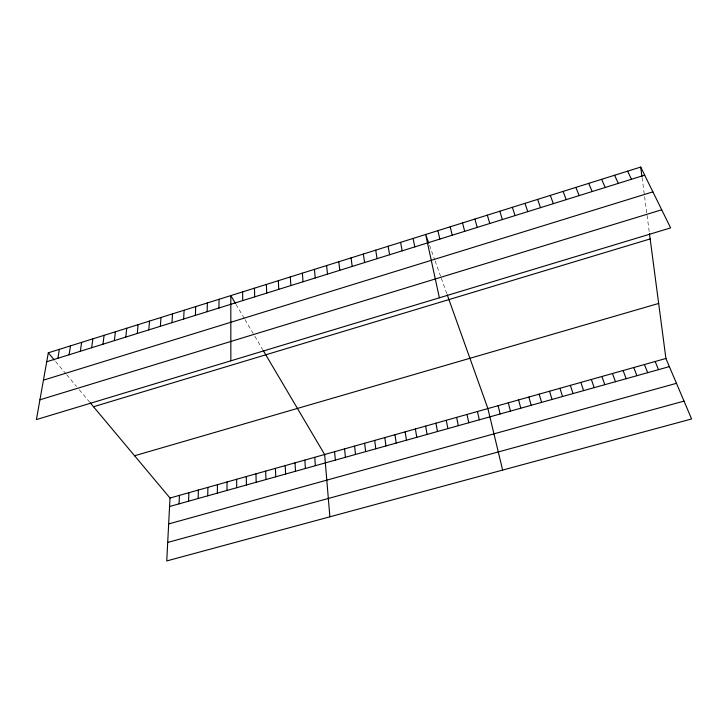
<?xml version="1.0" encoding="UTF-8"?>
<svg xmlns="http://www.w3.org/2000/svg" width="728" height="728" viewBox="0 0 728 728"><rect width="100%" height="100%" fill="white"/><g stroke="black" fill="none" stroke-linecap="round" stroke-linejoin="round"><path stroke-width="0.55" stroke-dasharray="3.64 2.73" d="M55.592 361.507L65.948 373.855M66.657 374.702L76.531 386.486M79.297 389.789L89.508 401.965M236.009 304.395L244.471 318.718M245.018 319.656L253.198 333.506M254.8 336.218L262.681 349.567M429.502 245.245L434.762 259.951M435.126 260.979L440.577 276.212M441.286 278.187L446.883 293.848M642.096 177.659L646.773 213.158M647.055 215.342L649.331 232.596"/><path stroke-width="1.09" d="M227.009 490.445L227.027 481.981M217.353 493.138L217.445 484.675M218.955 308.008L219.055 299.281M207.735 495.832L207.899 487.36M207.143 311.693L207.353 302.948M198.143 498.516L198.38 490.044M188.588 501.192L188.889 492.71M195.377 315.361L195.696 306.606M179.061 503.858L179.434 495.368M183.665 319.019L184.075 310.246M90.172 402.757L170.006 498.025L166.748 560.933L691.6 418.964L665.911 358.476L649.467 233.652M171.999 322.659L172.518 313.877M160.378 326.29L160.997 317.49M148.803 329.902L149.522 321.084M137.274 333.497L138.093 324.67M125.798 337.073L126.718 328.237M114.36 340.649L115.379 331.786M102.976 344.198L104.095 335.326M91.637 347.738L92.847 338.857M80.335 351.26L81.645 342.369M69.087 354.773L70.498 345.864M57.885 358.267L59.387 349.349M48.312 352.816L36.4 419.592L670.625 227.9L640.695 167.067L48.312 352.816L54.291 359.941M46.719 361.752L644.68 175.157M43.443 380.153L652.898 191.864M39.931 399.799L661.707 209.782M93.512 406.743L650.168 238.93M134.58 455.755L658.667 303.449M170.006 498.025L665.911 358.476M169.569 506.515L669.369 366.612M168.668 523.933L676.467 383.319M167.713 542.433L684.02 401.11M235.444 303.43L230.812 295.595L230.849 360.824M263.199 350.441L324.642 454.509L329.875 516.807M627.618 171.162L631.467 179.279M614.596 175.248L618.309 183.383M601.628 179.316L605.205 187.469M588.715 183.365L592.164 191.546M655.155 361.507L658.512 369.651M575.857 187.396L579.17 195.595M644.426 364.528L647.702 372.681M633.742 367.531L636.918 375.694M563.053 191.409L566.238 199.636M623.086 370.525L626.18 378.697M550.304 195.413L553.353 203.649M612.476 373.519L615.479 381.7M601.892 376.494L604.813 384.684M428.746 243.125L425.662 234.498L439.375 297.798M447.229 294.804L487.897 408.572L502.629 470.079M537.601 199.39L540.531 207.653M591.354 379.461L594.185 387.66M524.961 203.358L527.764 211.639M580.853 382.418L583.592 390.627M570.379 385.358L573.036 393.575M512.366 207.307L515.042 215.606M559.95 388.297L562.516 396.523M499.827 211.238L502.375 219.565M549.549 391.218L552.033 399.454M487.332 215.151L489.762 223.496M539.184 394.139L541.587 402.384M528.856 397.042L531.176 405.296M474.902 219.055L477.204 227.418M518.564 399.936L520.802 408.199M462.517 222.941L464.701 231.322M508.308 402.83L510.455 411.093M498.089 405.705L500.154 413.977M450.177 226.808L452.243 235.208M437.892 230.658L439.839 239.075M477.431 411.511L479.333 419.81M466.994 414.45L468.814 422.75M456.602 417.381L458.331 425.689M413.094 238.438L414.805 246.892M446.237 420.293L447.893 428.61M435.908 423.196L437.483 431.522M400.591 242.36L402.175 250.832M425.625 426.098L427.109 434.425M388.133 246.264L389.598 254.755M415.37 428.983L416.78 437.319M405.15 431.859L406.479 440.203M375.721 250.15L377.068 258.668M394.967 434.725L396.214 443.079M363.372 254.026L364.601 262.553M384.812 437.574L385.986 445.936M640.695 167.067L641.96 176.613M351.069 257.885L352.179 266.43M374.702 440.422L375.794 448.794M364.619 443.261L365.629 451.633M338.82 261.725L339.812 270.288M354.572 446.091L355.51 454.472M326.617 265.556L327.5 274.128M344.562 448.903L345.418 457.293M334.589 451.715L335.371 460.105M314.469 269.36L315.242 277.959M302.366 273.155L303.03 281.772M314.733 457.302L315.361 465.711M304.859 460.078L305.414 468.495M290.317 276.931L290.863 285.567M295.013 462.844L295.495 471.271M278.324 280.699L278.76 289.344M285.203 465.611L285.613 474.037M275.43 468.359L275.757 476.795M266.366 284.448L266.703 293.111M265.684 471.098L265.947 479.543M254.472 288.179L254.691 296.851M255.974 473.837L256.156 482.282M246.291 476.558L246.41 485.012M242.615 291.892L242.724 300.591M236.646 479.27L236.691 487.733"/></g></svg>
